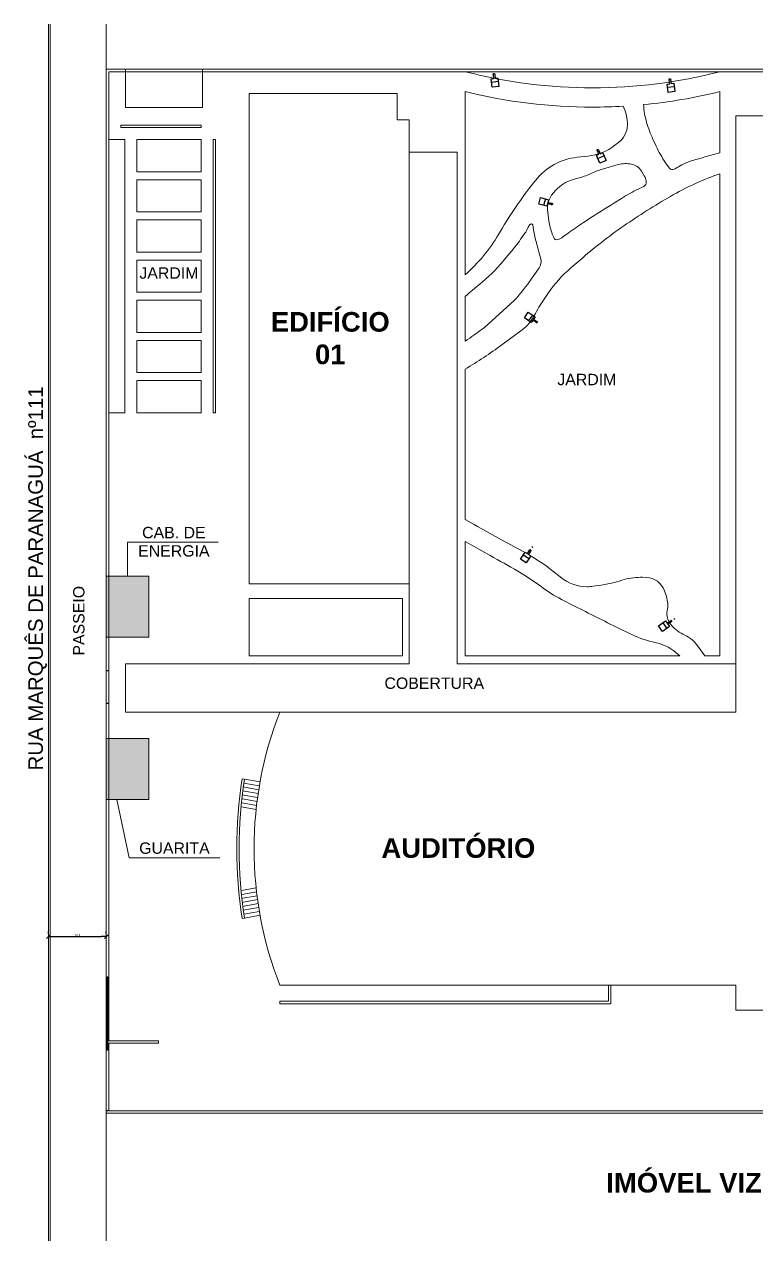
# Model space of a CAD drawing. Header units: metres. Extents: x 512 to 829, y -209 to 245.
# Drawn here: x 533.2 to 577.6, y -59.4 to 14.2 of the extents above; entities that cross this region are included whole.
import ezdxf

# ---------------------------------------------------------------- set-up
doc = ezdxf.new("R2010")
doc.units = ezdxf.units.M
doc.header["$LTSCALE"] = 0.508
doc.set_wipeout_variables(frame=1)
doc.header["$PDSIZE"] = -2
doc.layers.get('0').update_dxf_attribs({"lineweight": 15})
doc.layers.get('DEFPOINTS').update_dxf_attribs({"lineweight": 15})
for name, color, linetype, lineweight in [('Dimensões', 7, 'Continuous', 5), ('Nenhuma', 7, 'Continuous', 5), ('None', 7, 'Continuous', 5), ('NãoImprimir', 7, 'Continuous', 5), ('Peitoris', 2, 'Continuous', 5), ('ROTADEF', 253, 'Continuous', 15), ('Telhado-Princ', 7, 'Continuous', 5)]:
    doc.layers.add(name, color=color, linetype=linetype, lineweight=lineweight)
doc.layers.add('EXTERN', color=7, linetype='Continuous')
doc.layers.add('EXTERN-I', color=251, linetype='Continuous')
doc.styles.add('Arial', font='arial.ttf')
doc.styles.add('Arial (bold)', font='arialbd.ttf')
doc.dimstyles.new('Arch', dxfattribs={"dimtxt": 0.12632, "dimasz": 0.3175, "dimexe": 0.3175, "dimexo": 0.15875, "dimgap": 0.001587, "dimtad": 1, "dimzin": 11, "dimtxsty": 'Arial', "dimblk": 'VW_SLASH', "dimcen": 0, "dimdle": 0.001587, "dimazin": 0, "dimtfac": 1, "dimtix": 1, "dimtmove": 0, "dimatfit": 0, "dimldrblk": 'VW_FILLEDARROW', "dimfxl": 1, "dimfrac": 2, "dimtolj": 1, "dimtzin": 11, "dimarcsym": 0})

# ---------------------------------------------------------------- blocks, each defined once
blk = doc.blocks.new('Grupo-6797')
at = {"layer": 'None', "color": 7, "linetype": 'Continuous', "lineweight": 5}
for p, q in [((-156.126, 128.795), (-155.159, 128.62)), ((-156.257, 128.068), (-155.278, 127.891)), ((-156.214, 128.31), (-155.246, 128.136)), ((-156.17, 128.553), (-155.202, 128.378)), ((-156.389, 127.341), (-155.375, 127.158)), ((-156.345, 127.583), (-155.345, 127.403)), ((-156.301, 127.825), (-155.31, 127.647)), ((-156.432, 127.098), (-155.402, 126.913)), ((-156.432, 121.842), (-155.402, 122.028)), ((-156.389, 121.6), (-155.375, 121.783)), ((-156.345, 121.357), (-155.345, 121.538)), ((-156.301, 121.115), (-155.31, 121.294)), ((-156.257, 120.873), (-155.278, 121.049)), ((-156.214, 120.63), (-155.246, 120.805)), ((-156.17, 120.388), (-155.202, 120.563)), ((-156.126, 120.146), (-155.159, 120.32))]:
    blk.add_line(p, q, dxfattribs=at)
at = {"color": 7, "linetype": 'Continuous', "lineweight": 5}
blk.add_wipeout([(-156.275, 128.818), (-156.295, 128.683), (-156.315, 128.548), (-156.335, 128.413), (-156.353, 128.278), (-156.372, 128.143), (-156.389, 128.008), (-156.406, 127.872), (-156.422, 127.737), (-156.437, 127.601), (-156.452, 127.466), (-156.466, 127.33), (-156.48, 127.194), (-156.493, 127.058), (-156.505, 126.923), (-156.516, 126.787), (-156.527, 126.651), (-156.537, 126.515), (-156.547, 126.379), (-156.556, 126.242), (-156.564, 126.106), (-156.572, 125.97), (-156.579, 125.834), (-156.585, 125.698), (-156.591, 125.561), (-156.596, 125.425), (-156.6, 125.289), (-156.603, 125.152), (-156.606, 125.016), (-156.609, 124.879), (-156.61, 124.743), (-156.611, 124.607), (-156.612, 124.47), (-156.611, 124.334), (-156.61, 124.197), (-156.609, 124.061), (-156.606, 123.925), (-156.603, 123.788), (-156.6, 123.652), (-156.596, 123.516), (-156.591, 123.379), (-156.585, 123.243), (-156.579, 123.107), (-156.572, 122.97), (-156.564, 122.834), (-156.556, 122.698), (-156.547, 122.562), (-156.537, 122.426), (-156.527, 122.29), (-156.516, 122.154), (-156.505, 122.018), (-156.493, 121.882), (-156.48, 121.746), (-156.466, 121.61), (-156.452, 121.475), (-156.437, 121.339), (-156.422, 121.204), (-156.406, 121.068), (-156.389, 120.933), (-156.372, 120.798), (-156.353, 120.662), (-156.335, 120.527), (-156.315, 120.392), (-156.295, 120.257), (-156.275, 120.122), (-156.126, 120.146), (-156.147, 120.28), (-156.167, 120.414), (-156.186, 120.548), (-156.205, 120.683), (-156.223, 120.817), (-156.24, 120.952), (-156.257, 121.086), (-156.273, 121.221), (-156.288, 121.356), (-156.303, 121.491), (-156.317, 121.626), (-156.331, 121.761), (-156.343, 121.896), (-156.355, 122.031), (-156.367, 122.166), (-156.378, 122.301), (-156.388, 122.437), (-156.397, 122.572), (-156.406, 122.707), (-156.414, 122.843), (-156.422, 122.978), (-156.429, 123.114), (-156.435, 123.249), (-156.441, 123.385), (-156.446, 123.521), (-156.45, 123.656), (-156.453, 123.792), (-156.456, 123.928), (-156.459, 124.063), (-156.46, 124.199), (-156.461, 124.335), (-156.462, 124.47), (-156.461, 124.606), (-156.46, 124.742), (-156.459, 124.877), (-156.456, 125.013), (-156.453, 125.149), (-156.45, 125.284), (-156.446, 125.42), (-156.441, 125.555), (-156.435, 125.691), (-156.429, 125.827), (-156.422, 125.962), (-156.414, 126.098), (-156.406, 126.233), (-156.397, 126.368), (-156.388, 126.504), (-156.378, 126.639), (-156.367, 126.774), (-156.355, 126.909), (-156.343, 127.045), (-156.331, 127.18), (-156.317, 127.315), (-156.303, 127.45), (-156.288, 127.585), (-156.273, 127.719), (-156.257, 127.854), (-156.24, 127.989), (-156.223, 128.123), (-156.205, 128.258), (-156.186, 128.392), (-156.167, 128.527), (-156.147, 128.661), (-156.126, 128.795)], dxfattribs=at).dxf.layer = 'None'
at = {"layer": 'None', "color": 7, "linetype": 'Continuous', "lineweight": 18}
for p, q in [((-156.275, 128.818), (-156.126, 128.795)), ((-156.275, 120.122), (-156.126, 120.146))]:
    blk.add_line(p, q, dxfattribs=at)
for radius in [28.202, 28.052]:
    blk.add_arc((-128.409, 124.47), radius, 171.1317, 188.8683, dxfattribs=at)
blk = doc.blocks.new('Grupo-6806')
at = {"layer": 'None', "color": 7, "linetype": 'Continuous', "lineweight": 5}
for p, q in [((-2.1, 0.075), (-2.1, -0.075)), ((2.1, 0.075), (2.1, -0.075))]:
    blk.add_line(p, q, dxfattribs=at)
blk = doc.blocks.new('Grupo-6807')
at = {"color": 7, "linetype": 'Continuous', "lineweight": 5}
for points in [[(-2.1, 0.075), (-2.08, 0.075), (-2.08, -0.075), (-2.1, -0.075)], [(2.08, 0.075), (2.1, 0.075), (2.1, -0.075), (2.08, -0.075)]]:
    blk.add_wipeout(points, dxfattribs=at).dxf.layer = 'None'
at = {"layer": 'None', "color": 7, "linetype": 'Continuous', "lineweight": 5}
for points in [[(-2.1, 0.075), (-2.08, 0.075), (-2.08, -0.075), (-2.1, -0.075)], [(2.08, 0.075), (2.1, 0.075), (2.1, -0.075), (2.08, -0.075)]]:
    blk.add_lwpolyline(points, close=True, dxfattribs=at)
blk = doc.blocks.new('Grupo-6808')
at = {"layer": 'None', "color": 7}
blk.add_blockref('Grupo-6806', (0, 0), dxfattribs=at)
blk.add_blockref('Grupo-6807', (0, 0), dxfattribs=at)
at = {"layer": 'None', "color": 7, "linetype": 'Continuous', "lineweight": 5}
for p, q in [((-2.1, 0.075), (-2.08, 0.075)), ((-2.08, 0.075), (-2.08, -0.075)), ((2.1, 0.075), (2.08, 0.075)), ((2.08, 0.075), (2.08, -0.075)), ((-2.1, -0.075), (-2.08, -0.075)), ((2.1, -0.075), (2.08, -0.075))]:
    blk.add_line(p, q, dxfattribs=at)
blk = doc.blocks.new('Grupo-6809')
at = {"color": 7, "linetype": 'Continuous', "lineweight": 5}
blk.add_wipeout([(-5.824, 0.0175), (-1.664, 0.0175), (-1.664, -0.0175), (-5.824, -0.0175)], dxfattribs=at).dxf.layer = 'None'
at = {"layer": 'None', "color": 7, "linetype": 'Continuous', "lineweight": 5}
blk.add_lwpolyline([(-5.824, 0.0175), (-1.664, 0.0175), (-1.664, -0.0175), (-5.824, -0.0175)], close=True, dxfattribs=at)
blk = doc.blocks.new('Grupo-6810')
at = {"layer": 'None', "color": 7, "linetype": 'Continuous', "lineweight": 5}
for p, q in [((2.1, 0.075), (-2.1, 0.075)), ((2.1, -0.075), (-2.1, -0.075))]:
    blk.add_line(p, q, dxfattribs=at)
blk = doc.blocks.new('Door (2D)-273')
at = {"layer": 'None', "color": 7}
blk.add_blockref('Grupo-6808', (0, 0), dxfattribs=at)
at = {"layer": 'NãoImprimir', "color": 7, "linetype": 'Continuous', "lineweight": 5}
for p in [(-2.1, 0), (2.1, 0)]:
    blk.add_point(p, dxfattribs=at)
at = {"color": 7, "linetype": 'Continuous', "lineweight": 5}
blk.add_wipeout([(-6.24, 0.0302), (-2.08, 0.0302), (-2.08, -0.0302), (-6.24, -0.0302)], dxfattribs=at).dxf.layer = 'None'
at = {"layer": 'None', "color": 7, "linetype": 'Continuous', "lineweight": 5}
blk.add_lwpolyline([(-2.1, 0.075), (-2.08, 0.075), (-2.08, 0.0302), (-6.24, 0.0302), (-6.24, -0.0302), (-2.08, -0.0302), (-2.08, -0.075), (-2.1, -0.075)], dxfattribs=at)
at = {"layer": 'Peitoris', "color": 7}
blk.add_blockref('Grupo-6809', (0, 0), dxfattribs=at)
at = {"layer": 'Telhado-Princ', "color": 7}
blk.add_blockref('Grupo-6810', (0, 0), dxfattribs=at)
blk = doc.blocks.new('Grupo-6811')
at = {"layer": 'None', "color": 7, "linetype": 'Continuous', "lineweight": 5}
for p, q in [((-1.02, 0.075), (-1.02, -0.075)), ((1.02, 0.075), (1.02, -0.075))]:
    blk.add_line(p, q, dxfattribs=at)
blk = doc.blocks.new('Grupo-6812')
at = {"color": 7, "linetype": 'Continuous', "lineweight": 5}
for points in [[(-1.02, 0.075), (-1, 0.075), (-1, -0.075), (-1.02, -0.075)], [(1, 0.075), (1.02, 0.075), (1.02, -0.075), (1, -0.075)]]:
    blk.add_wipeout(points, dxfattribs=at).dxf.layer = 'None'
at = {"layer": 'None', "color": 7, "linetype": 'Continuous', "lineweight": 5}
for points in [[(-1.02, 0.075), (-1, 0.075), (-1, -0.075), (-1.02, -0.075)], [(1, 0.075), (1.02, 0.075), (1.02, -0.075), (1, -0.075)]]:
    blk.add_lwpolyline(points, close=True, dxfattribs=at)
blk = doc.blocks.new('Grupo-6813')
at = {"layer": 'None', "color": 7}
blk.add_blockref('Grupo-6811', (0, 0), dxfattribs=at)
blk.add_blockref('Grupo-6812', (0, 0), dxfattribs=at)
at = {"layer": 'None', "color": 7, "linetype": 'Continuous', "lineweight": 5}
for p, q in [((-1.02, 0.075), (-1, 0.075)), ((-1, 0.075), (-1, -0.075)), ((1.02, 0.075), (1, 0.075)), ((1, 0.075), (1, -0.075)), ((-1.02, -0.075), (-1, -0.075)), ((1.02, -0.075), (1, -0.075))]:
    blk.add_line(p, q, dxfattribs=at)
blk = doc.blocks.new('Grupo-6814')
at = {"layer": 'None', "color": 7, "linetype": 'Continuous', "lineweight": 5}
for p, q in [((1.02, 0.075), (-1.02, 0.075)), ((1.02, -0.075), (-1.02, -0.075))]:
    blk.add_line(p, q, dxfattribs=at)
blk = doc.blocks.new('Door (2D)-274')
at = {"layer": 'None', "color": 7}
blk.add_blockref('Grupo-6813', (0, 0), dxfattribs=at)
at = {"layer": 'NãoImprimir', "color": 7, "linetype": 'Continuous', "lineweight": 5}
for p in [(-1.02, 0), (1.02, 0)]:
    blk.add_point(p, dxfattribs=at)
at = {"layer": 'Telhado-Princ', "color": 7}
blk.add_blockref('Grupo-6814', (0, 0), dxfattribs=at)
blk = doc.blocks.new('Grupo-6815')
at = {"layer": 'None', "color": 8, "linetype": 'Continuous', "lineweight": 5}
for p, q in [((-168.33, 175.77), (-168.33, 100.07)), ((-168.23, 175.77), (-168.23, 100.07)), ((-164.73, 175.77), (-164.73, 100.07))]:
    blk.add_line(p, q, dxfattribs=at)
blk = doc.blocks.new('VW_SLASH')
at = {"color": 0, "linetype": 'ByBlock', "lineweight": -2}
blk.add_line((0, 0), (-1, 0), dxfattribs=at)
at = {"layer": 'None', "color": 0, "linetype": 'Continuous', "lineweight": 20}
blk.add_lwpolyline([(0.35, 0.35), (-0.35, -0.35)], dxfattribs=at)
blk = doc.blocks.new('*D7282')
at = {"layer": 'DEFPOINTS', "color": 0, "linetype": 'Continuous', "transparency": 16777216}
for p in [(534.696, -40.957), (538.195, -40.957), (538.195, -40.957)]:
    blk.add_point(p, dxfattribs=at)
at = {"layer": 'Dimensões', "color": 0, "linetype": 'Continuous', "lineweight": -2, "transparency": 16777216}
for p, q in [((534.696, -40.799), (534.696, -40.64)), ((535.013, -40.957), (537.878, -40.957)), ((538.195, -40.799), (538.195, -40.64))]:
    blk.add_line(p, q, dxfattribs=at)
at = {"layer": 'Dimensões', "color": 0, "linetype": 'Continuous', "lineweight": -2, "transparency": 16777216, "xscale": 0.3175, "yscale": 0.3175, "zscale": 0.3175, "rotation": 180}
blk.add_blockref('VW_SLASH', (534.696, -40.957), dxfattribs=at)
at = {"layer": 'Dimensões', "color": 0, "linetype": 'Continuous', "lineweight": -2, "transparency": 16777216, "xscale": 0.3175, "yscale": 0.3175, "zscale": 0.3175}
blk.add_blockref('VW_SLASH', (538.195, -40.957), dxfattribs=at)
at = {"layer": 'Dimensões', "color": 0, "linetype": 'Continuous', "lineweight": 5, "transparency": 16777216, "insert": (536.446, -40.881), "char_height": 0.1263, "attachment_point": 5, "style": 'Arial'}
blk.add_mtext('\\A1;15,4', dxfattribs=at)
blk = doc.blocks.new('VW_FILLEDARROW')
at = {"layer": 'None', "linetype": 'Continuous', "lineweight": 0}
blk.add_hatch(color=255, dxfattribs=at).paths.add_polyline_path([(-1, 0.27), (0, 0), (-1, -0.27)])
at = {"layer": 'None', "color": 0, "linetype": 'Continuous', "lineweight": 5}
blk.add_lwpolyline([(-1, 0.27), (0, 0), (-1, -0.27)], close=True, dxfattribs=at)

msp = doc.modelspace()

# ---------------------------------------------------------------- linework, layer by layer
at = {"layer": 'EXTERN', "color": 240, "true_color": 0xed1f24}
for p, q in [((561.5059, 10.7374), (561.9131, 10.7853)), ((572.1552, 10.422), (572.5624, 10.4698))]:
    msp.add_line(p, q, dxfattribs=at)
msp.add_lwpolyline([(572.3752, 10.6492), (572.539, 10.6685), (572.5986, 10.1619), (572.1914, 10.1141), (572.1318, 10.6206), (572.2957, 10.6399), (572.27, 10.8584, -2), (572.3495, 10.8677)], format="xyb", close=True, dxfattribs=at)
at = {"layer": 'None', "color": 7, "linetype": 'Continuous', "lineweight": 5}
msp.add_line((539.5761, -36.1891), (538.8394, -32.6705), dxfattribs=at)
at = {"layer": 'None', "color": 7, "linetype": 'Continuous', "lineweight": 5, "flags": 128}
msp.add_lwpolyline([(559.921, 11.3639, 0.0628423), (567.6246, 10.3919, 0.0628423), (575.3282, 11.3639, 0.0628423)], format="xyb", dxfattribs=at)
at = {"layer": 'None', "color": 7, "linetype": 'Continuous', "lineweight": 5}
msp.add_lwpolyline([(539.3133, 7.2618), (538.3412, 7.2618), (538.3412, -9.2632), (539.3133, -9.2632)], close=True, dxfattribs=at)

# ---------------------------------------------------------------- block references
at = {"layer": 'None', "color": 7, "xscale": 0.9720625442595413, "yscale": 0.9720625442595413, "zscale": 0.9720625442595413}
msp.add_blockref('Grupo-6797', (698.3231, -156.6281), dxfattribs=at)

# ---------------------------------------------------------------- texts
at = {"layer": 'Nenhuma', "insert": (533.4736, -19.2891), "char_height": 0.884096, "attachment_point": 2, "rotation": 90, "line_spacing_factor": 0.96736, "style": 'Arial'}
msp.add_mtext('{\\C7;\\lRUA MARQUÊS DE PARANAGUÁ  nº111}', dxfattribs=at)
at = {"layer": 'Nenhuma', "char_height": 1.188618, "attachment_point": 2, "line_spacing_factor": 0.992596, "style": 'Arial (bold)'}
for s, insert in [('{\\C7;\\lAUDITÓRIO}', (559.5034, -35.0048)), ('{\\C7;\\lIMÓVEL VIZINHO (ZEIS)}', (577.8656, -55.2509))]:
    msp.add_mtext(s, dxfattribs=dict(at, insert=insert))

# ---------------------------------------------------------------- wipeouts: each hides what was drawn before it
msp.add_wipeout([(540.1858, -36.1891), (544.4536, -36.1891), (544.4536, -35.0849), (540.1858, -35.0849)]).dxf.layer = 'Nenhuma'
at = {"color": 7, "linetype": 'Continuous', "lineweight": 5}
for points in [[(539.0703, 7.9909), (539.0703, 8.1367), (543.9306, 8.1367), (543.9306, 7.9909)], [(538.3412, -47.407), (538.1954, -47.407), (538.1954, -26.8479), (538.3412, -26.8479)], [(538.3412, -51.4896), (538.1954, -51.6355), (538.1954, -51.4896)]]:
    msp.add_wipeout(points, dxfattribs=at).dxf.layer = 'None'

# ---------------------------------------------------------------- next in the draw order: hatches: boundary and pattern name
at = {"layer": 'ROTADEF', "linetype": 'Continuous', "lineweight": 0}
msp.add_hatch(color=255, dxfattribs=at).paths.add_polyline_path([(538.1954, -28.9767), (538.1954, -32.6705), (540.7714, -32.6705), (540.7714, -28.9767)])

# ---------------------------------------------------------------- next in the draw order: linework, layer by layer
at = {"layer": 'None', "color": 7, "linetype": 'Continuous', "lineweight": 18}
for p, q in [((539.0703, 8.1367), (543.9306, 8.1367)), ((539.0703, 7.9909), (539.0703, 8.1367)), ((543.9306, 7.9909), (543.9306, 8.1367)), ((539.0703, 7.9909), (543.9306, 7.9909)), ((538.1954, -47.407), (538.1954, -26.8479)), ((538.3412, -47.2612), (538.3412, -26.8479)), ((538.1954, -51.6355), (538.1954, -51.4896))]:
    msp.add_line(p, q, dxfattribs=at)
at = {"layer": 'None', "color": 7, "linetype": 'Continuous', "lineweight": 5}
msp.add_line((545.0633, -36.1891), (539.5761, -36.1891), dxfattribs=at)
at = {"layer": 'ROTADEF', "color": 7, "linetype": 'Continuous', "lineweight": 18}
msp.add_lwpolyline([(538.1954, -28.9767), (538.1954, -32.6705), (540.7714, -32.6705), (540.7714, -28.9767)], close=True, dxfattribs=at)

# ---------------------------------------------------------------- next in the draw order: texts
at = {"layer": 'Nenhuma', "insert": (542.3197, -35.2615), "char_height": 0.68763, "attachment_point": 2, "line_spacing_factor": 0.96736, "style": 'Arial'}
msp.add_mtext('{\\C7;\\lGUARITA}', dxfattribs=at)

# ---------------------------------------------------------------- next in the draw order: dimensions: what is measured, and where the dimension line sits
at = {"layer": 'Dimensões', "color": 7, "linetype": 'Continuous', "lineweight": 5}
dim = msp.add_linear_dim(base=(538.1954, -40.9573), p1=(534.696, -40.9573), p2=(538.1954, -40.9573), dimstyle='Arch', override={"dimgap": 0, "dimdec": 2, "dimlfac": 4.4, "dimpost": '<>', "dimtxsty": 'Arial'}, dxfattribs=at)
dim.commit()
dim.dimension.update_dxf_attribs({"geometry": '*D7282', "text_midpoint": (536.4457, -40.8814)})

# ---------------------------------------------------------------- next in the draw order: wipeouts: each hides what was drawn before it
at = {"color": 7, "linetype": 'Continuous', "lineweight": 5}
for points in [[(538.3412, -24.8649), (538.1954, -24.8649), (538.1954, 11.5097), (538.3412, 11.3639)], [(576.3003, -24.4566), (559.435, -24.4566), (559.435, 6.5036), (556.5188, 6.5036), (556.5188, -24.4566), (539.3619, -24.4566), (539.3619, -27.3728), (576.3003, -27.3728)]]:
    msp.add_wipeout(points, dxfattribs=at).dxf.layer = 'None'

# ---------------------------------------------------------------- next in the draw order: hatches: boundary and pattern name
at = {"layer": 'ROTADEF', "linetype": 'Continuous', "lineweight": 0}
msp.add_hatch(color=255, dxfattribs=at).paths.add_polyline_path([(538.1954, -19.1588), (538.1954, -22.8527), (540.7714, -22.8527), (540.7714, -19.1588)])

# ---------------------------------------------------------------- next in the draw order: linework, layer by layer
at = {"layer": 'EXTERN', "color": 240, "true_color": 0xed1f24}
for p, q in [((567.939, 6.1223), (568.3155, 6.2847)), ((564.77, 3.6729), (564.6649, 3.2766)), ((563.9848, -3.3565), (563.7524, -3.6943)), ((563.4326, -17.87), (563.7784, -18.0903))]:
    msp.add_line(p, q, dxfattribs=at)
for points in [[(568.0848, 6.403), (568.2363, 6.4683), (568.4383, 6), (568.0618, 5.8377), (567.8598, 6.306), (568.0114, 6.3713), (567.9243, 6.5733, -2), (567.9977, 6.605)], [(564.9005, 3.3848), (564.8582, 3.2253), (564.3653, 3.3561), (564.4704, 3.7524), (564.9634, 3.6216), (564.921, 3.4621), (565.1337, 3.4057, -2), (565.1132, 3.3283)], [(564.0107, -3.6717), (563.9171, -3.8076), (563.497, -3.5185), (563.7294, -3.1808), (564.1496, -3.4699), (564.056, -3.6058), (564.2373, -3.7305, -2), (564.1919, -3.7964)], [(563.7467, -17.833), (563.8859, -17.9216), (563.6118, -18.3517), (563.266, -18.1314), (563.5401, -17.7013), (563.6793, -17.79), (563.7975, -17.6044, -2), (563.865, -17.6474)], [(572.1785, -22.0628), (572.2735, -22.1977), (571.8566, -22.4915), (571.6205, -22.1563), (572.0374, -21.8626), (572.1324, -21.9974), (572.3123, -21.8707, -2), (572.3583, -21.9361)]]:
    msp.add_lwpolyline(points, format="xyb", close=True, dxfattribs=at)
for points in [[(563.948, -17.3683), (564.0154, -17.4113)], [(563.6793, -17.79), (563.7467, -17.833)]]:
    msp.add_lwpolyline(points, dxfattribs=at)
for start, end in [(184.362028, 290.622233), (4.362028, 110.622233)]:
    msp.add_arc((563.8474, -17.6006), 0.05, start, end, dxfattribs=at)
at = {"layer": 'EXTERN-I', "color": 240, "true_color": 0xed1f24}
msp.add_line((571.8739, -21.9777), (572.11, -22.3129), dxfattribs=at)
for points in [[(572.1324, -21.9974), (572.1785, -22.0628)], [(572.5412, -21.7095), (572.5872, -21.7749)]]:
    msp.add_lwpolyline(points, dxfattribs=at)
for start, end in [(162.033836, 268.294041), (342.033836, 88.294041)]:
    msp.add_arc((572.3598, -21.8862), 0.05, start, end, dxfattribs=at)
at = {"layer": 'None', "color": 7, "linetype": 'Continuous', "lineweight": 18}
for p, q in [((538.1954, -24.8649), (538.1954, 11.5097)), ((538.3412, -24.8649), (538.3412, 11.3639))]:
    msp.add_line(p, q, dxfattribs=at)
at = {"layer": 'None', "color": 7, "linetype": 'Continuous', "lineweight": 5}
msp.add_line((539.4854, -17.0983), (539.4834, -19.1588), dxfattribs=at)
at = {"layer": 'None', "color": 7, "linetype": 'Continuous', "lineweight": 5, "flags": 128}
for points in [[(559.921, 10.1611), (559.921, -0.9163, 0.0780971), (561.9335, 1.5218), (561.9335, 1.5218), (562.0557, 1.7282, -0.0335393), (564.0478, 4.6324), (564.1719, 4.7896, -0.2010357), (566.6966, 6.1877), (567.3387, 6.2579, 0.1371353), (568.981, 6.9167), (569.189, 7.0762, 0.223539), (569.7343, 8.1318, 0.1286932), (569.4791, 9.2789), (569.4791, 9.2789, -0.0144169), (567.6246, 9.2254, -0.0605121), (559.921, 10.1611)], [(573.7635, 6.0176), (573.7635, 6.0176, -0.0017662), (574.6393, 6.2672), (574.6393, 6.2672), (575.3282, 6.461), (575.3282, 10.1611, -0.0364552), (570.7089, 9.3735), (570.7089, 9.3735), (570.7089, 9.3734, 0.0576706), (570.8959, 8.3019), (570.8959, 8.3019, 0.0356744), (571.28, 7.2795), (571.4704, 6.8652, 0.0440065), (572.043, 5.862), (572.257, 5.5536, 0.2458275), (572.455, 5.45, 0.1110467), (572.5582, 5.4732, 0.0182957), (572.9207, 5.6615), (573.0345, 5.726, -0.0586463), (573.6481, 5.9842)], [(562.1279, -5.1611, -0.0259621), (559.921, -6.6292), (559.921, -15.727), (559.921, -15.727, 0.0048091), (562.857, -17.3576), (562.857, -17.3576), (563.4205, -17.6635), (563.4205, -17.6635, -0.0487866), (565.5545, -19.1073), (565.6804, -19.2118, 0.174833), (567.2895, -19.7921, 0.0377718), (567.6687, -19.7634), (568.1559, -19.6893, 0.0396927), (569.3941, -19.3989, -0.0775808), (570.5326, -19.2212, -0.007141), (570.6393, -19.2227), (570.8808, -19.2296, -0.3123894), (571.9701, -20.0308), (572.0917, -20.3846, -0.1383133), (572.1402, -21.2458, 0.0547218), (572.1183, -21.4451, 0.1739545), (572.3278, -22.0292), (572.3846, -22.0981, 0.1152609), (573.2095, -22.7282, -0.133472), (574.0039, -23.3816), (574.4219, -23.9706), (575.3282, -23.9706), (575.3282, 5.1866, 0.046484), (572.529, 3.9276), (572.529, 3.9276), (572.529, 3.9276, 0.0211284), (569.6878, 2.155), (569.6878, 2.155), (569.6857, 2.1536, 0.0275117), (567.0278, 0.1117), (566.3122, -0.5034, 0.0650047), (564.9469, -2.0262), (564.6895, -2.4017, 0.0296488), (564.0964, -3.3871, -0.1128173), (563.3666, -4.241)], [(570.8765, 4.7053, 0.1124437), (570.7553, 5.0665), (570.5824, 5.3501, 0.2106695), (569.9725, 5.7746, 0.1171675), (569.183, 5.7425), (568.2287, 5.4745, 0.044764), (567.484, 5.1913, -0.0519967), (566.7363, 4.9193), (566.5411, 4.8705, 0.1282274), (565.5201, 4.3127), (565.3795, 4.1804, 0.2440779), (564.9134, 2.8498), (564.9854, 2.346, 0.0542716), (565.1899, 1.5461), (565.2715, 1.3286, 0.3961036), (565.5107, 1.2107, 0.0826161), (565.8339, 1.3714), (566.1426, 1.5947, -0.0110314), (567.0704, 2.2352), (567.3674, 2.4307, -0.0071511), (568.9174, 3.4194), (569.3774, 3.7037, -0.0243702), (570.3808, 4.2581), (570.7205, 4.4248, 0.3132832)], [(559.921, -2.2244), (559.921, -4.9461), (560.0623, -4.8452), (560.0623, -4.8452, 0.0034433), (561.0779, -4.1092), (561.0779, -4.1092), (562.8887, -2.4836), (563.0322, -2.3145, 0.0249713), (564.0721, -0.957), (564.0721, -0.957), (564.3874, -0.4997, 0.2154246), (564.4852, 0.0394, 0.0053184), (564.3332, 0.621), (564.2296, 1.001), (564.2296, 1.001, -0.0252812), (564.0526, 1.8085), (564.0048, 2.0958, 0.3666294), (563.9265, 2.1621, 0.1480687), (563.8825, 2.1488, 0.1454892), (563.7321, 1.968), (563.7075, 1.9106, -0.0524909), (563.5279, 1.5893), (563.343, 1.3274, -0.0177685), (562.7312, 0.5229), (562.3834, 0.0978, -0.0460857), (560.9615, -1.3458), (560.8164, -1.4682, 0.0002483), (559.921, -2.2244)], [(559.921, -23.9706), (572.9098, -23.9706, 0.0474259), (572.4153, -23.5841, 0.0833448), (571.4711, -23.1824), (571.2548, -23.1303, -0.0557966), (569.8667, -22.6276), (569.1979, -22.2971, -0.0031969), (566.5369, -20.9611), (565.7424, -20.5557, -0.0443658), (564.5163, -19.7863, 0.0298011), (563.3104, -18.9799), (563.1045, -18.8592), (563.1045, -18.8592, 0.0053358), (561.4286, -17.9014), (561.4286, -17.9014), (559.921, -17.0609)]]:
    msp.add_lwpolyline(points, format="xyb", close=True, dxfattribs=at)
at = {"layer": 'None', "color": 7, "linetype": 'Continuous', "lineweight": 5}
for points in [[(543.9306, 7.2618), (540.0423, 7.2618), (540.0423, 5.3177), (543.9306, 5.3177)], [(576.3003, -24.4566), (559.435, -24.4566), (559.435, 6.5036), (556.5188, 6.5036), (556.5188, -24.4566), (539.3619, -24.4566), (539.3619, -27.3728), (576.3003, -27.3728)], [(543.9306, 4.8317), (540.0423, 4.8317), (540.0423, 2.8875), (543.9306, 2.8875)], [(543.9306, 2.4015), (540.0423, 2.4015), (540.0423, 0.4574), (543.9306, 0.4574)], [(543.9306, -0.0287), (540.0423, -0.0287), (540.0423, -1.9728), (543.9306, -1.9728)], [(543.9306, -2.4588), (540.0423, -2.4588), (540.0423, -4.4029), (543.9306, -4.4029)], [(543.9306, -4.889), (540.0423, -4.889), (540.0423, -6.8331), (543.9306, -6.8331)], [(543.9306, -7.3191), (540.0423, -7.3191), (540.0423, -9.2632), (543.9306, -9.2632)], [(556.13, -20.4951), (546.8468, -20.4951), (546.8468, -23.9706), (556.13, -23.9706)]]:
    msp.add_lwpolyline(points, close=True, dxfattribs=at)
at = {"layer": 'ROTADEF', "color": 7, "linetype": 'Continuous', "lineweight": 18}
for points in [[(556.5188, 8.4477), (555.7897, 8.4477), (555.7897, 10.0516), (546.8468, 10.0516), (546.8468, -19.6157), (556.5188, -19.6157)], [(538.1954, -19.1588), (538.1954, -22.8527), (540.7714, -22.8527), (540.7714, -19.1588)]]:
    msp.add_lwpolyline(points, close=True, dxfattribs=at)
at = {"layer": 'ROTADEF', "color": 7, "linetype": 'Continuous', "lineweight": 18, "flags": 128}
msp.add_lwpolyline([(586.3125, 2.7612), (586.3125, 8.6907), (576.3003, 8.6907), (576.3003, -27.3728), (548.6937, -27.3728), (548.6937, -27.3728, 0.0933015), (547.1383, -35.6353, 0.0933015), (548.6937, -43.8978), (576.3003, -43.8978), (576.3003, -45.4143), (589.3745, -45.4143), (589.3745, 2.7612)], format="xyb", close=True, dxfattribs=at)

# ---------------------------------------------------------------- next in the draw order: block references
at = {"layer": 'None', "color": 7, "xscale": 0.9720625442595413, "yscale": 0.9720625442595413, "zscale": 0.9720625442595413, "rotation": 270}
msp.add_blockref('Door (2D)-273', (538.2683, -49.4483), dxfattribs=at)

# ---------------------------------------------------------------- next in the draw order: texts
at = {"layer": 'Nenhuma', "insert": (558.0453, -25.2842), "char_height": 0.68763, "attachment_point": 2, "line_spacing_factor": 0.96736, "style": 'Arial'}
msp.add_mtext('{\\C7;\\lCOBERTURA}', dxfattribs=at)

# ---------------------------------------------------------------- next in the draw order: block references
at = {"layer": 'None', "color": 7, "xscale": 0.9720625442595413, "yscale": 0.9720625442595413, "zscale": 0.9720625442595413, "rotation": 90}
msp.add_blockref('Door (2D)-274', (538.2683, -25.8564), dxfattribs=at)

# ---------------------------------------------------------------- next in the draw order: wipeouts: each hides what was drawn before it
for points in [[(540.1995, -1.3987), (543.7734, -1.3987), (543.7734, -0.2945), (540.1995, -0.2945)], [(547.6941, -6.735), (555.8089, -6.735), (555.8089, -2.818), (547.6941, -2.818)], [(565.4929, -7.8398), (569.0669, -7.8398), (569.0669, -6.7356), (565.4929, -6.7356)], [(540.1237, -18.2025), (544.4455, -18.2025), (544.4455, -15.9941), (540.1237, -15.9941)]]:
    msp.add_wipeout(points).dxf.layer = 'Nenhuma'
at = {"color": 7, "linetype": 'Continuous', "lineweight": 5}
for points in [[(538.3412, 11.3639), (538.1954, 11.5097), (594.5264, 11.5097), (594.3806, 11.3639)], [(544.6596, 7.2618), (544.8054, 7.2618), (544.8054, -9.2632), (544.6596, -9.2632)], [(548.6937, -45.0157), (548.6937, -44.8699), (568.5922, -44.8699), (568.738, -45.0157)], [(538.3412, -47.407), (538.3412, -47.2612), (541.3546, -47.2612), (541.3546, -47.407)], [(629.4721, -51.4896), (629.6179, -51.6355), (538.1954, -51.6355), (538.3412, -51.4896)]]:
    msp.add_wipeout(points, dxfattribs=at).dxf.layer = 'None'

# ---------------------------------------------------------------- next in the draw order: linework, layer by layer
at = {"layer": 'EXTERN', "color": 240, "true_color": 0xed1f24}
msp.add_lwpolyline([(561.7259, 10.9647), (561.8898, 10.9839), (561.9493, 10.4774), (561.5421, 10.4296), (561.4826, 10.9361), (561.6464, 10.9553), (561.6208, 11.1738, -2), (561.7002, 11.1832)], format="xyb", close=True, dxfattribs=at)
at = {"layer": 'None', "color": 7, "linetype": 'Continuous', "lineweight": 18}
for p, q in [((538.1954, 11.5097), (594.5264, 11.5097)), ((538.3412, 11.3639), (594.3806, 11.3639)), ((544.6596, 7.2618), (544.6596, -9.2632)), ((544.6596, 7.2618), (544.8054, 7.2618)), ((544.8054, 7.2618), (544.8054, -9.2632)), ((544.6596, -9.2632), (544.8054, -9.2632)), ((548.6937, -44.8699), (568.5922, -44.8699)), ((548.6937, -45.0157), (548.6937, -44.8699)), ((548.6937, -45.0157), (568.738, -45.0157)), ((538.3412, -47.2612), (541.3546, -47.2612)), ((538.3412, -47.407), (541.3546, -47.407)), ((541.3546, -47.407), (541.3546, -47.2612)), ((629.4721, -51.4896), (538.3412, -51.4896)), ((629.6179, -51.6355), (538.1954, -51.6355))]:
    msp.add_line(p, q, dxfattribs=at)
at = {"layer": 'None', "color": 7, "linetype": 'Continuous', "lineweight": 5}
msp.add_line((544.9726, -17.0983), (539.4854, -17.0983), dxfattribs=at)
at = {"layer": 'ROTADEF', "color": 7, "linetype": 'Continuous', "lineweight": 18}
msp.add_lwpolyline([(539.3619, 9.2059), (544.0278, 9.2059), (544.0278, 11.5097), (539.3619, 11.5097)], close=True, dxfattribs=at)

# ---------------------------------------------------------------- next in the draw order: block references
at = {"layer": 'None', "color": 7, "xscale": 0.9720625442595413, "yscale": 0.9720625442595413, "zscale": 0.9720625442595413}
msp.add_blockref('Grupo-6815', (698.3231, -156.6281), dxfattribs=at)

# ---------------------------------------------------------------- next in the draw order: texts
at = {"layer": 'Nenhuma', "attachment_point": 2}
for s, insert, char_height, line_spacing_factor, style in [('{\\C7;\\lJARDIM}', (541.9865, -0.471), 0.68763, 0.96736, 'Arial'), ('{\\C7;\\lEDIFÍCIO  \\P01}', (551.7515, -3.1729), 1.188618, 0.992596, 'Arial (bold)'), ('{\\C7;\\lJARDIM}', (567.2799, -6.9122), 0.68763, 0.96736, 'Arial'), ('{\\C7;\\lCAB. DE\\PENERGIA}', (542.2846, -16.1706), 0.68763, 0.96736, 'Arial')]:
    msp.add_mtext(s, dxfattribs=dict(at, insert=insert, char_height=char_height, line_spacing_factor=line_spacing_factor, style=style))

# ---------------------------------------------------------------- next in the draw order: wipeouts: each hides what was drawn before it
msp.add_wipeout([(537.1148, -23.9579), (537.1148, -19.7421), (536.0106, -19.7421), (536.0106, -23.9579)]).dxf.layer = 'Nenhuma'
at = {"color": 7, "linetype": 'Continuous', "lineweight": 5}
msp.add_wipeout([(568.738, -45.0157), (568.5922, -44.8699), (568.5922, -43.8978), (568.738, -43.8978)], dxfattribs=at).dxf.layer = 'None'

# ---------------------------------------------------------------- next in the draw order: linework, layer by layer
at = {"layer": 'None', "color": 7, "linetype": 'Continuous', "lineweight": 18}
for p, q in [((568.738, -43.8978), (568.5922, -43.8978)), ((568.5922, -44.8699), (568.5922, -43.8978)), ((568.738, -45.0157), (568.738, -43.8978))]:
    msp.add_line(p, q, dxfattribs=at)

# ---------------------------------------------------------------- next in the draw order: texts
at = {"layer": 'Nenhuma', "insert": (536.1871, -21.85), "char_height": 0.68763, "attachment_point": 2, "rotation": 90, "line_spacing_factor": 0.96736, "style": 'Arial'}
msp.add_mtext('{\\C7;\\lPASSEIO}', dxfattribs=at)

doc.saveas('drawing.dxf')
